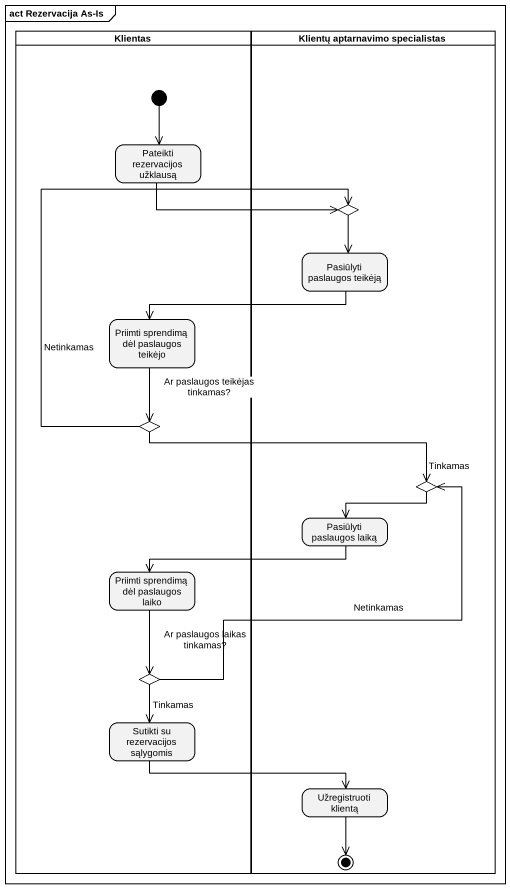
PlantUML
@startuml
mainframe act Rezervacija As-Is
hide empty description
state Klientas <<partition>> {
  state "Pateikti rezervacijos užklausą" as Pateikti_rezervacijos
  state "Priimti sprendimą dėl paslaugos teikėjo" as Priimti_sprendimą_dėl
  state "Ar paslaugos teikėjas tinkamas?" as Ar_paslaugos_teikėjas <<choice>>
  state "Priimti sprendimą dėl paslaugos laiko" as Priimti_sprendimą_dėl_2
  state "Ar paslaugos laikas tinkamas?" as Ar_paslaugos_laikas_tinkamas <<choice>>
  state "Sutikti su rezervacijos sąlygomis" as Sutikti_su_rezervacijos
  [*] --> Pateikti_rezervacijos
}
state "Klientų aptarnavimo specialistas" as Klientų_aptarnavimo <<partition>> {
  state choice1 <<choice>>
  state "Pasiūlyti paslaugos teikėją" as Pasiūlyti_paslaugos_teikėją
  state choice2 <<choice>>
  state "Pasiūlyti paslaugos laiką" as Pasiūlyti_paslaugos_laiką
  state "Užregistruoti klientą" as Užregistruoti_klientą
  Užregistruoti_klientą --> [*]
}
Pateikti_rezervacijos -right-> choice1
choice1 --> Pasiūlyti_paslaugos_teikėją
Pasiūlyti_paslaugos_teikėją -left-> Priimti_sprendimą_dėl
Priimti_sprendimą_dėl --> Ar_paslaugos_teikėjas
Ar_paslaugos_teikėjas -up-> choice1 : Netinkamas
Ar_paslaugos_teikėjas -right-> choice2 : Tinkamas
choice2 -left-> Pasiūlyti_paslaugos_laiką
Pasiūlyti_paslaugos_laiką -left-> Priimti_sprendimą_dėl_2
Priimti_sprendimą_dėl_2 --> Ar_paslaugos_laikas_tinkamas
Ar_paslaugos_laikas_tinkamas -up-> choice2 : Netinkamas
Ar_paslaugos_laikas_tinkamas --> Sutikti_su_rezervacijos : Tinkamas
Sutikti_su_rezervacijos -right-> Užregistruoti_klientą
@enduml
